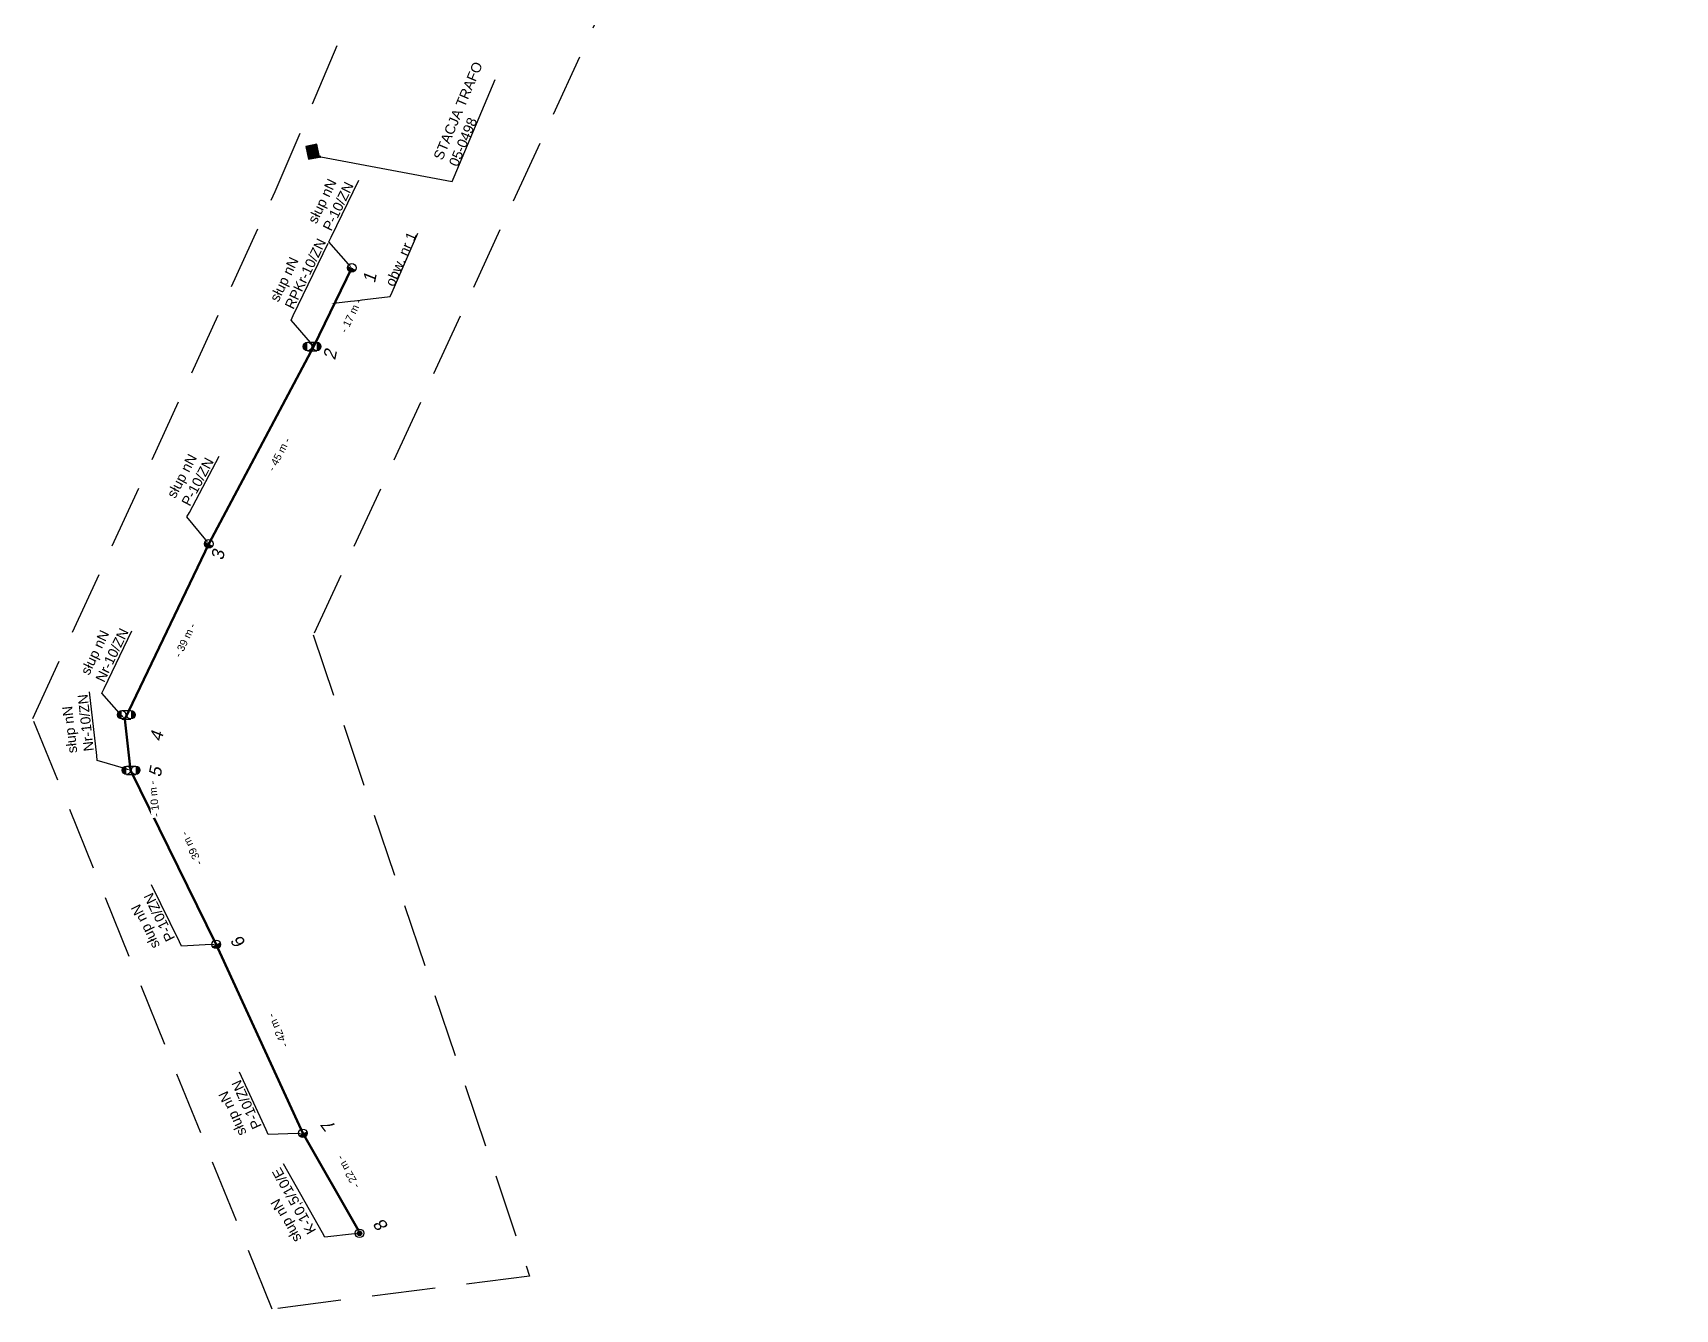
# Model space of a CAD drawing. Header units: millimetres. Extents: x 7530081 to 7533485, y 5764674 to 5768549.
# Drawn here: x 7532610.1 to 7532939.1, y 5764674 to 5764929.6 of the extents above; entities that cross this region are included whole.
import ezdxf
from ezdxf import colors
from ezdxf.entities.mleader import LeaderData, LeaderLine
from ezdxf.math import Vec2, Vec3

# ---------------------------------------------------------------- set-up
doc = ezdxf.new("R2010")
doc.units = ezdxf.units.MM
doc.linetypes.add('DASHED', pattern=[19.05, 12.7, -6.35])
for name, color, linetype, lineweight in [('!TELE', 3, 'Continuous', 50), ('!wymiary', 7, 'Continuous', 25), ('_numery', 7, 'Continuous', 40)]:
    doc.layers.add(name, color=color, linetype=linetype, lineweight=lineweight)
for name, color, linetype in [('!trafo', 6, 'DASHED'), ('_arkusze model', 7, 'Continuous'), ('_MM LINIA Sn', 40, 'Continuous'), ('_MM opisy', 7, 'Continuous'), ('_MM slupy', 5, 'Continuous'), ('_mm trafo', 3, 'Continuous')]:
    doc.layers.add(name, color=color, linetype=linetype)
doc.layers.get('_arkusze model').off()
doc.styles.get("Standard").update_dxf_attribs({"font": 'ARIAL.TTF'})
doc.dimstyles.new('opis linie', dxfattribs={"dimtxt": 1.5, "dimasz": 0.18, "dimexe": 0.18, "dimexo": 0.0625, "dimgap": 2.5, "dimtad": 4, "dimdec": 0, "dimzin": 0, "dimdsep": 46, "dimtxsty": 'Standard', "dimcen": 0.09, "dimse1": 1, "dimse2": 1, "dimsd1": 1, "dimsd2": 1, "dimclrt": 256, "dimadec": 0, "dimazin": 0, "dimtfac": 1, "dimtdec": 0, "dimtofl": 0, "dimtmove": 0, "dimatfit": 3, "dimfxl": 1, "dimtfill": 1, "dimtolj": 1, "dimtzin": 0, "dimarcsym": 0})

# ---------------------------------------------------------------- blocks, each defined once
blk = doc.blocks.new('R')
at = {"layer": '_MM slupy', "transparency": 33554687}
h = blk.add_hatch(color=256, dxfattribs=at)
h.dxf.hatch_style = 1
h.paths.add_polyline_path([(-0.93, -0.86), (-0.93, 0.86, 1)])
h = blk.add_hatch(color=256, dxfattribs=at)
h.dxf.hatch_style = 1
h.paths.add_polyline_path([(0.93, 0.86), (0.93, -0.86, 1)])
at = {"layer": '_MM slupy'}
for points in [[(-0.93, 0.86), (0.93, 0.86)], [(-0.93, -0.86), (0.93, -0.86)]]:
    blk.add_lwpolyline(points, dxfattribs=at)
for centre in [(-0.93, 0), (0.93, 0)]:
    blk.add_circle(centre, 0.857, dxfattribs=at)
blk = doc.blocks.new('E')
at = {"layer": '_MM slupy'}
h = blk.add_hatch(color=256, dxfattribs=at)
h.dxf.hatch_style = 1
h.paths.add_polyline_path([(0.27, 0.37, 1), (-0.27, -0.37, 1)])
for radius in [0.857, 0.457]:
    blk.add_circle((0, 0), radius, dxfattribs=at)
blk = doc.blocks.new('*D599')
at = {"layer": '!wymiary', "insert": (7532673.26, 5764701.5), "char_height": 1.5, "attachment_point": 5, "rotation": 119.7639, "bg_fill": 3, "box_fill_scale": 1.1, "bg_fill_color": 9, "bg_fill_true_color": 13158600, "bg_fill_transparency": 0}
blk.add_mtext('\\A1;- 22 m -', dxfattribs=at)
blk = doc.blocks.new('*D600')
at = {"layer": '!wymiary', "insert": (7532659.19, 5764729.84), "char_height": 1.5, "attachment_point": 5, "rotation": 114.6194, "bg_fill": 3, "box_fill_scale": 1.1, "bg_fill_color": 9, "bg_fill_true_color": 13158600, "bg_fill_transparency": 0}
blk.add_mtext('\\A1;- 42 m -', dxfattribs=at)
blk = doc.blocks.new('*D601')
at = {"layer": '!wymiary', "insert": (7532641.91, 5764766.29), "char_height": 1.5, "attachment_point": 5, "rotation": 116.2022, "bg_fill": 3, "box_fill_scale": 1.1, "bg_fill_color": 9, "bg_fill_true_color": 13158600, "bg_fill_transparency": 0}
blk.add_mtext('\\A1;- 39 m -', dxfattribs=at)
blk = doc.blocks.new('*D602')
at = {"layer": '!wymiary', "insert": (7532634.42, 5764776.2), "char_height": 1.5, "attachment_point": 5, "rotation": 96.4077, "bg_fill": 3, "box_fill_scale": 1.1, "bg_fill_color": 9, "bg_fill_true_color": 13158600, "bg_fill_transparency": 0}
blk.add_mtext('\\A1;- 10 m -', dxfattribs=at)
blk = doc.blocks.new('*D603')
at = {"layer": '!wymiary', "insert": (7532640.62, 5764808), "char_height": 1.5, "attachment_point": 5, "rotation": 64.3956, "bg_fill": 3, "box_fill_scale": 1.1, "bg_fill_color": 9, "bg_fill_true_color": 13158600, "bg_fill_transparency": 0}
blk.add_mtext('\\A1;- 39 m -', dxfattribs=at)
blk = doc.blocks.new('*D604')
at = {"layer": '!wymiary', "insert": (7532659.47, 5764845.2), "char_height": 1.5, "attachment_point": 5, "rotation": 62.0126, "bg_fill": 3, "box_fill_scale": 1.1, "bg_fill_color": 9, "bg_fill_true_color": 13158600, "bg_fill_transparency": 0}
blk.add_mtext('\\A1;- 45 m -', dxfattribs=at)
blk = doc.blocks.new('*D605')
at = {"layer": '!wymiary', "insert": (7532673.84, 5764872.96), "char_height": 1.5, "attachment_point": 5, "rotation": 64.1524, "bg_fill": 3, "box_fill_scale": 1.1, "bg_fill_color": 9, "bg_fill_true_color": 13158600, "bg_fill_transparency": 0}
blk.add_mtext('\\A1;- 17 m -', dxfattribs=at)
blk = doc.blocks.new('trafo')
at = {"layer": '_mm trafo'}
h = blk.add_hatch(color=256, dxfattribs=at)
h.dxf.hatch_style = 1
h.paths.add_polyline_path([(-1.15, 1.02), (-0.52, -1.51), (1.64, -0.96), (1.01, 1.59)])
at = {"layer": '_MM LINIA Sn', "color": 2, "lineweight": 60}
for p, q in [((0.58, 0.02), (-0.43, 0.9)), ((-0.32, -0.23), (0.58, 0.02)), ((0.58, -0.92), (-0.32, -0.23)), ((0.55, -0.72), (0.41, -0.9)), ((0.41, -0.9), (0.58, -0.92)), ((0.58, -0.92), (0.55, -0.72))]:
    blk.add_line(p, q, dxfattribs=at)
at = {"layer": '_mm trafo', "flags": 128}
blk.add_lwpolyline([(-0.52, -1.52), (1.64, -0.96), (0.98, 1.58), (-1.17, 0.99), (-0.52, -1.52)], close=True, dxfattribs=at)
blk = doc.blocks.new('ZN')
at = {"layer": '_MM slupy', "transparency": 33554687}
h = blk.add_hatch(color=256, dxfattribs=at)
h.dxf.hatch_style = 1
h.paths.add_polyline_path([(0, -0.86), (0, 0.86, 1)])
at = {"layer": '_MM slupy'}
blk.add_circle((0, 0), 0.857, dxfattribs=at)

msp = doc.modelspace()

# ---------------------------------------------------------------- linework, layer by layer
at = {"layer": '!TELE'}
msp.add_lwpolyline([(7532675.36, 5764689.77), (7532664.22, 5764709.25), (7532646.88, 5764747.09), (7532629.73, 5764781.94), (7532628.58, 5764792.18), (7532645.41, 5764827.3), (7532666.44, 5764866.87), (7532674.03, 5764882.54)], dxfattribs=at)
at = {"layer": '!trafo', "color": 3}
msp.add_lwpolyline([(7532700.86, 5765009.87), (7532833.06, 5765046.84), (7532896.52, 5765168.73), (7532875.54, 5765223.68), (7532898.59, 5765241.74), (7532924.94, 5765242.87), (7532939.1, 5765181.2), (7532874.6, 5765033.94), (7532935.64, 5765010.65), (7532923.37, 5764973.84), (7532751.56, 5764993.97), (7532666.32, 5764809.05), (7532709.62, 5764680.67), (7532658.08, 5764674.04), (7532610.14, 5764792.28), (7532658.69, 5764897.86), (7532675.29, 5764936.83), (7532700.86, 5765009.87)], dxfattribs=at)

# ---------------------------------------------------------------- block references
at = {"layer": '_arkusze model', "rotation": 357.3066721443946}
msp.add_blockref('trafo', (7532665.96, 5764905.78), dxfattribs=at)
at = {"layer": '_MM slupy'}
for p, rotation in [((7532674.03, 5764882.54), 64.15239506488096), ((7532645.41, 5764827.3), 62.01258248538525), ((7532646.88, 5764747.09), 116.2022157415157), ((7532664.22, 5764709.25), 114.6193936491503)]:
    msp.add_blockref('ZN', p, dxfattribs=dict(at, rotation=rotation))

# ---------------------------------------------------------------- next in the draw order: leaders
at = {"layer": '_MM opisy'}
ml = msp.add_multileader_mtext('Standard', dxfattribs=at)
ml.set_content('\\pxql;słup nN\\PP-10/ZN', color=256)
ml.set_leader_properties()
ml.build(insert=Vec2(0, 0))
ml.multileader.update_dxf_attribs({"has_text_frame": 1, "text_left_attachment_type": 5, "text_right_attachment_type": 5, "dogleg_length": 1, "arrow_head_size": 1})
ctx = ml.context
ctx.base_point, ctx.char_height, ctx.arrow_head_size, ctx.landing_gap_size, ctx.plane_origin, ctx.plane_x_axis, ctx.plane_y_axis = Vec3(7532669.88, 5764888.67), 2, 1, 1, Vec3(7532676.06, 5764883.47), Vec3(0.435979, 0.899957), Vec3(-0.899957, 0.435979)
ctx.left_attachment, ctx.right_attachment = 5, 5
notes = []
notes.append((ctx, [(0, (1, 1, 0), (7532669.45, 5764887.77), (0.435979, 0.899957), 1, [(0, [(7532674.03, 5764882.54), (7532669.45, 5764887.77)], 0, [])])]))
ctx.mtext.insert, ctx.mtext.text_direction, ctx.mtext.rotation, ctx.mtext.flow_direction = Vec3(7532665.13, 5764892.09), Vec3(0.435979, 0.899957), 1.119671, 5
ctx.mtext.has_bg_fill, ctx.mtext.bg_color, ctx.mtext.bg_scale_factor, ctx.mtext.bg_transparency, ctx.mtext.use_window_bg_color = 1, -1023410175, 1, 0, 1
ml = msp.add_multileader_mtext('Standard', dxfattribs=at)
ml.set_content('\\pxql;słup nN\\PP-10/ZN', color=256)
ml.set_leader_properties()
ml.build(insert=Vec2(0, 0))
ml.multileader.update_dxf_attribs({"has_text_frame": 1, "text_left_attachment_type": 5, "text_right_attachment_type": 5, "dogleg_length": 1, "arrow_head_size": 1})
ctx = ml.context
ctx.base_point, ctx.char_height, ctx.arrow_head_size, ctx.landing_gap_size, ctx.plane_origin, ctx.plane_x_axis, ctx.plane_y_axis = Vec3(7532641.49, 5764833.58), 2, 1, 1, Vec3(7532647.47, 5764828.15), Vec3(0.469278, 0.883051), Vec3(-0.883051, 0.469278)
ctx.left_attachment, ctx.right_attachment = 5, 5
notes.append((ctx, [(0, (1, 1, 0), (7532641.02, 5764832.7), (0.469278, 0.883051), 1, [(0, [(7532645.41, 5764827.3), (7532641.02, 5764832.7)], 0, [])])]))
ctx.mtext.insert, ctx.mtext.text_direction, ctx.mtext.rotation, ctx.mtext.flow_direction = Vec3(7532636.87, 5764837.17), Vec3(0.469278, 0.883051), 1.082324, 5
ctx.mtext.has_bg_fill, ctx.mtext.bg_color, ctx.mtext.bg_scale_factor, ctx.mtext.bg_transparency, ctx.mtext.use_window_bg_color = 1, -1023410175, 1, 0, 1
ml = msp.add_multileader_mtext('Standard', dxfattribs=at)
ml.set_content('\\pxql;słup nN\\PNr-10/ZN', color=256)
ml.set_leader_properties()
ml.build(insert=Vec2(0, 0))
ml.multileader.update_dxf_attribs({"has_text_frame": 1, "text_left_attachment_type": 5, "text_right_attachment_type": 5, "dogleg_length": 1, "arrow_head_size": 1})
ctx = ml.context
ctx.base_point, ctx.char_height, ctx.arrow_head_size, ctx.landing_gap_size, ctx.plane_origin, ctx.plane_x_axis, ctx.plane_y_axis = Vec3(7532624.41, 5764798.29), 2, 1, 1, Vec3(7532630.6, 5764793.11), Vec3(0.432155, 0.901799), Vec3(-0.901799, 0.432155)
ctx.left_attachment, ctx.right_attachment = 5, 5
notes.append((ctx, [(0, (1, 1, 0), (7532623.97, 5764797.39), (0.432155, 0.901799), 1, [(0, [(7532628.58, 5764792.18), (7532623.97, 5764797.39)], 0, [])])]))
ctx.mtext.insert, ctx.mtext.text_direction, ctx.mtext.rotation, ctx.mtext.flow_direction = Vec3(7532619.61, 5764801.7), Vec3(0.432155, 0.901799), 1.123915, 5
ctx.mtext.has_bg_fill, ctx.mtext.bg_color, ctx.mtext.bg_scale_factor, ctx.mtext.bg_transparency, ctx.mtext.use_window_bg_color = 1, -1023410175, 1, 0, 1
ml = msp.add_multileader_mtext('Standard', dxfattribs=at)
ml.set_content('\\pxql;słup nN\\PP-10/ZN', color=256)
ml.set_leader_properties()
ml.build(insert=Vec2(0, 0))
ml.multileader.update_dxf_attribs({"has_text_frame": 1, "text_left_attachment_type": 5, "text_right_attachment_type": 5, "dogleg_length": 1, "arrow_head_size": 1})
ctx = ml.context
ctx.base_point, ctx.char_height, ctx.arrow_head_size, ctx.landing_gap_size, ctx.plane_origin, ctx.plane_x_axis, ctx.plane_y_axis = Vec3(7532639.49, 5764747.59), 2, 1, 1, Vec3(7532647.4, 5764749.26), Vec3(-0.441541, 0.897241), Vec3(-0.897241, -0.441541)
ctx.left_attachment, ctx.right_attachment = 5, 5
notes.append((ctx, [(0, (1, 1, 0), (7532639.94, 5764746.69), (-0.441541, 0.897241), 1, [(0, [(7532646.88, 5764747.09), (7532639.94, 5764746.69)], 0, [])])]))
ctx.mtext.insert, ctx.mtext.text_direction, ctx.mtext.rotation, ctx.mtext.flow_direction = Vec3(7532633.88, 5764745.94), Vec3(-0.441541, 0.897241), 2.028111, 5
ctx.mtext.has_bg_fill, ctx.mtext.bg_color, ctx.mtext.bg_scale_factor, ctx.mtext.bg_transparency, ctx.mtext.use_window_bg_color = 1, -1023410175, 1, 0, 1
ml = msp.add_multileader_mtext('Standard', dxfattribs=at)
ml.set_content('\\pxql;słup nN\\PP-10/ZN', color=256)
ml.set_leader_properties()
ml.build(insert=Vec2(0, 0))
ml.multileader.update_dxf_attribs({"has_text_frame": 1, "text_left_attachment_type": 5, "text_right_attachment_type": 5, "dogleg_length": 1, "arrow_head_size": 1})
ctx = ml.context
ctx.base_point, ctx.char_height, ctx.arrow_head_size, ctx.landing_gap_size, ctx.plane_origin, ctx.plane_x_axis, ctx.plane_y_axis = Vec3(7532656.85, 5764709.95), 2, 1, 1, Vec3(7532664.8, 5764711.4), Vec3(-0.416589, 0.909095), Vec3(-0.909095, -0.416589)
ctx.left_attachment, ctx.right_attachment = 5, 5
notes.append((ctx, [(0, (1, 1, 0), (7532657.27, 5764709.04), (-0.416589, 0.909095), 1, [(0, [(7532664.22, 5764709.25), (7532657.27, 5764709.04)], 0, [])])]))
ctx.mtext.insert, ctx.mtext.text_direction, ctx.mtext.rotation, ctx.mtext.flow_direction = Vec3(7532651.19, 5764708.46), Vec3(-0.416589, 0.909095), 2.000486, 5
ctx.mtext.has_bg_fill, ctx.mtext.bg_color, ctx.mtext.bg_scale_factor, ctx.mtext.bg_transparency, ctx.mtext.use_window_bg_color = 1, -1023410175, 1, 0, 1
ml = msp.add_multileader_mtext('Standard', dxfattribs=at)
ml.set_content('\\pxql;słup nN\\PK-10,5/10/E', color=256)
ml.set_leader_properties()
ml.build(insert=Vec2(0, 0))
ml.multileader.update_dxf_attribs({"has_text_frame": 1, "text_left_attachment_type": 5, "text_right_attachment_type": 5, "dogleg_length": 1, "arrow_head_size": 1})
ctx = ml.context
ctx.base_point, ctx.char_height, ctx.arrow_head_size, ctx.landing_gap_size, ctx.plane_origin, ctx.plane_x_axis, ctx.plane_y_axis = Vec3(7532668.17, 5764689.29), 2, 1, 1, Vec3(7532675.97, 5764691.41), Vec3(-0.492057, 0.870563), Vec3(-0.870563, -0.492057)
ctx.left_attachment, ctx.right_attachment = 5, 5
notes.append((ctx, [(0, (1, 1, 0), (7532668.66, 5764688.42), (-0.492057, 0.870563), 1, [(0, [(7532675.57, 5764689.22), (7532668.66, 5764688.42)], 0, [])])]))
ctx.mtext.insert, ctx.mtext.text_direction, ctx.mtext.rotation, ctx.mtext.flow_direction = Vec3(7532662.31, 5764687.13), Vec3(-0.492057, 0.870563), 2.085248, 5
ctx.mtext.has_bg_fill, ctx.mtext.bg_color, ctx.mtext.bg_scale_factor, ctx.mtext.bg_transparency, ctx.mtext.use_window_bg_color = 1, -1023410175, 1, 0, 1
for ctx, leaders in notes:
    for number, flags, end, landing, length, lines in leaders:
        leader = LeaderData()
        leader.index, (leader.has_last_leader_line, leader.has_dogleg_vector, leader.attachment_direction) = number, flags
        leader.last_leader_point, leader.dogleg_vector, leader.dogleg_length = Vec3(end), Vec3(landing), length
        for number, points, colour, breaks in lines:
            line = LeaderLine()
            line.index, line.vertices, line.color, line.breaks = number, Vec3.list(points), colors.encode_raw_color(colour), breaks
            leader.lines.append(line)
        ctx.leaders.append(leader)

# ---------------------------------------------------------------- next in the draw order: block references
at = {"layer": '!TELE'}
msp.add_blockref('R', (7532628.87, 5764793.07), dxfattribs=at)
at = {"rotation": 119.47588900789}
msp.add_blockref('E', (7532675.57, 5764689.22), dxfattribs=at)

# ---------------------------------------------------------------- next in the draw order: leaders
at = {"layer": '_MM opisy'}
ml = msp.add_multileader_mtext('Standard', dxfattribs=at)
ml.set_content('\\pxql;słup nN\\PRPKr-10/ZN', color=256)
ml.set_leader_properties()
ml.build(insert=Vec2(0, 0))
ml.multileader.update_dxf_attribs({"has_text_frame": 1, "text_left_attachment_type": 5, "text_right_attachment_type": 5, "dogleg_length": 1, "arrow_head_size": 1})
ctx = ml.context
ctx.base_point, ctx.char_height, ctx.arrow_head_size, ctx.landing_gap_size, ctx.plane_origin, ctx.plane_x_axis, ctx.plane_y_axis = Vec3(7532662.29, 5764873.01), 2, 1, 1, Vec3(7532668.47, 5764867.8), Vec3(0.435979, 0.899957), Vec3(-0.899957, 0.435979)
ctx.left_attachment, ctx.right_attachment = 5, 5
notes = []
notes.append((ctx, [(0, (1, 1, 0), (7532661.86, 5764872.11), (0.435979, 0.899957), 1, [(0, [(7532666.44, 5764866.87), (7532661.86, 5764872.11)], 0, [])])]))
ctx.mtext.insert, ctx.mtext.text_direction, ctx.mtext.rotation, ctx.mtext.flow_direction = Vec3(7532657.51, 5764876.43), Vec3(0.435979, 0.899957), 1.119671, 5
ctx.mtext.has_bg_fill, ctx.mtext.bg_color, ctx.mtext.bg_scale_factor, ctx.mtext.bg_transparency, ctx.mtext.use_window_bg_color = 1, -1023410175, 1, 0, 1
at = {"layer": '_mm trafo', "color": 3}
ml = msp.add_multileader_mtext('Standard', dxfattribs=at)
ml.set_content('STACJA TRAFO\\P05-0498', color=3)
ml.set_leader_properties()
ml.build(insert=Vec2(0, 0))
ml.multileader.update_dxf_attribs({"has_text_frame": 1, "text_left_attachment_type": 5, "text_right_attachment_type": 5, "dogleg_length": 1, "arrow_head_size": 1.5})
ctx = ml.context
ctx.base_point, ctx.char_height, ctx.arrow_head_size, ctx.plane_origin, ctx.plane_x_axis, ctx.plane_y_axis = Vec3(7532694.53, 5764900.79), 2, 1.5, Vec3(7532695.87, 5764895.65), Vec3(0.387827, 0.921732), Vec3(-0.921732, 0.387827)
ctx.left_attachment, ctx.right_attachment, ctx.attachment_type = 5, 5, 2
notes.append((ctx, [(0, (1, 1, 0), (7532694.14, 5764899.87), (0.387827, 0.921732), 1, [(0, [(7532666.36, 5764905.05)], 0, [])])]))
ctx.mtext.insert, ctx.mtext.text_direction, ctx.mtext.rotation, ctx.mtext.flow_direction = Vec3(7532690.32, 5764904.73), Vec3(0.387827, 0.921732), 1.172523, 5
ctx.mtext.has_bg_fill, ctx.mtext.bg_color, ctx.mtext.bg_scale_factor, ctx.mtext.bg_transparency, ctx.mtext.use_window_bg_color = 1, -1073741824, 1, 0, 1
for ctx, leaders in notes:
    for number, flags, end, landing, length, lines in leaders:
        leader = LeaderData()
        leader.index, (leader.has_last_leader_line, leader.has_dogleg_vector, leader.attachment_direction) = number, flags
        leader.last_leader_point, leader.dogleg_vector, leader.dogleg_length = Vec3(end), Vec3(landing), length
        for number, points, colour, breaks in lines:
            line = LeaderLine()
            line.index, line.vertices, line.color, line.breaks = number, Vec3.list(points), colors.encode_raw_color(colour), breaks
            leader.lines.append(line)
        ctx.leaders.append(leader)

# ---------------------------------------------------------------- next in the draw order: block references
at = {"layer": '!TELE'}
msp.add_blockref('R', (7532666.07, 5764866.81), dxfattribs=at)

# ---------------------------------------------------------------- next in the draw order: dimensions: what is measured, and where the dimension line sits
at = {"layer": '!wymiary'}
dim = msp.add_aligned_dim(p1=(7532675.36, 5764689.77), p2=(7532664.22, 5764709.25), distance=-0.75, dimstyle='opis linie', override={"dimpost": '- <> m -'}, dxfattribs=at)
dim.commit()
dim.dimension.update_dxf_attribs({"geometry": '*D599', "text_midpoint": (7532673.26, 5764701.5)})

# ---------------------------------------------------------------- next in the draw order: leaders
at = {"layer": '_MM opisy'}
ml = msp.add_multileader_mtext('Standard', dxfattribs=at)
ml.set_content('\\pxql;słup nN\\PNr-10/ZN', color=256)
ml.set_leader_properties()
ml.build(insert=Vec2(0, 0))
ml.multileader.update_dxf_attribs({"has_text_frame": 1, "text_left_attachment_type": 5, "text_right_attachment_type": 5, "dogleg_length": 1, "arrow_head_size": 1})
ctx = ml.context
ctx.base_point, ctx.char_height, ctx.arrow_head_size, ctx.landing_gap_size, ctx.plane_origin, ctx.plane_x_axis, ctx.plane_y_axis = Vec3(7532622.95, 5764784.91), 2, 1, 1, Vec3(7532630.95, 5764783.81), Vec3(-0.111603, 0.993753), Vec3(-0.993753, -0.111603)
ctx.left_attachment, ctx.right_attachment = 5, 5
notes = []
notes.append((ctx, [(0, (1, 1, 0), (7532623.06, 5764783.92), (-0.111603, 0.993753), 1, [(0, [(7532629.73, 5764781.94), (7532623.06, 5764783.92)], 0, [])])]))
ctx.mtext.insert, ctx.mtext.text_direction, ctx.mtext.rotation, ctx.mtext.flow_direction = Vec3(7532617.07, 5764785.26), Vec3(-0.111603, 0.993753), 1.682632, 5
ctx.mtext.has_bg_fill, ctx.mtext.bg_color, ctx.mtext.bg_scale_factor, ctx.mtext.bg_transparency, ctx.mtext.use_window_bg_color = 1, -1023410175, 1, 0, 1
for ctx, leaders in notes:
    for number, flags, end, landing, length, lines in leaders:
        leader = LeaderData()
        leader.index, (leader.has_last_leader_line, leader.has_dogleg_vector, leader.attachment_direction) = number, flags
        leader.last_leader_point, leader.dogleg_vector, leader.dogleg_length = Vec3(end), Vec3(landing), length
        for number, points, colour, breaks in lines:
            line = LeaderLine()
            line.index, line.vertices, line.color, line.breaks = number, Vec3.list(points), colors.encode_raw_color(colour), breaks
            leader.lines.append(line)
        ctx.leaders.append(leader)

# ---------------------------------------------------------------- next in the draw order: block references
at = {"layer": '!TELE'}
msp.add_blockref('R', (7532629.81, 5764781.94), dxfattribs=at)

# ---------------------------------------------------------------- next in the draw order: texts
at = {"layer": '_numery', "oblique": 10}
for s, p in [('7', (7532671.01, 5764710.54)), ('8', (7532681.49, 5764690.66))]:
    msp.add_text(s, height=2.5, rotation=126.6384, dxfattribs=at).set_placement(p)

# ---------------------------------------------------------------- next in the draw order: dimensions: what is measured, and where the dimension line sits
at = {"layer": '!wymiary'}
dim = msp.add_aligned_dim(p1=(7532664.22, 5764709.25), p2=(7532646.88, 5764747.09), distance=-0.75, dimstyle='opis linie', override={"dimpost": '- <> m -'}, dxfattribs=at)
dim.commit()
dim.dimension.update_dxf_attribs({"geometry": '*D600', "text_midpoint": (7532659.19, 5764729.84)})

# ---------------------------------------------------------------- next in the draw order: texts
at = {"layer": '_numery', "oblique": 10}
msp.add_text('6', height=2.5, rotation=126.6384, dxfattribs=at).set_placement((7532652.95, 5764747.4))

# ---------------------------------------------------------------- next in the draw order: dimensions: what is measured, and where the dimension line sits
at = {"layer": '!wymiary'}
dim = msp.add_aligned_dim(p1=(7532646.88, 5764747.09), p2=(7532629.73, 5764781.94), distance=-0.75, dimstyle='opis linie', override={"dimpost": '- <> m -'}, dxfattribs=at)
dim.commit()
dim.dimension.update_dxf_attribs({"geometry": '*D601', "text_midpoint": (7532641.91, 5764766.29)})

# ---------------------------------------------------------------- next in the draw order: dimensions: what is measured, and where the dimension line sits
dim = msp.add_aligned_dim(p1=(7532629.73, 5764781.94), p2=(7532628.58, 5764792.18), distance=-0.75, dimstyle='opis linie', override={"dimpost": '- <> m -'}, dxfattribs=at)
dim.commit()
dim.dimension.update_dxf_attribs({"geometry": '*D602', "text_midpoint": (7532634.42, 5764776.2)})

# ---------------------------------------------------------------- next in the draw order: texts
at = {"layer": '_numery', "oblique": 10}
for s, p in [('4', (7532635.96, 5764787.57)), ('5', (7532635.71, 5764780.44))]:
    msp.add_text(s, height=2.5, rotation=78.062, dxfattribs=at).set_placement(p)

# ---------------------------------------------------------------- next in the draw order: dimensions: what is measured, and where the dimension line sits
at = {"layer": '!wymiary'}
dim = msp.add_aligned_dim(p1=(7532628.58, 5764792.18), p2=(7532645.41, 5764827.3), distance=-0.75, dimstyle='opis linie', override={"dimpost": '- <> m -'}, dxfattribs=at)
dim.commit()
dim.dimension.update_dxf_attribs({"geometry": '*D603', "text_midpoint": (7532640.62, 5764808)})

# ---------------------------------------------------------------- next in the draw order: dimensions: what is measured, and where the dimension line sits
dim = msp.add_aligned_dim(p1=(7532645.41, 5764827.3), p2=(7532666.44, 5764866.87), distance=-0.75, dimstyle='opis linie', override={"dimpost": '- <> m -'}, dxfattribs=at)
dim.commit()
dim.dimension.update_dxf_attribs({"geometry": '*D604', "text_midpoint": (7532659.47, 5764845.2)})

# ---------------------------------------------------------------- next in the draw order: texts
at = {"layer": '_numery', "oblique": 10}
msp.add_text('3', height=2.5, rotation=78.062, dxfattribs=at).set_placement((7532648.23, 5764823.88))

# ---------------------------------------------------------------- next in the draw order: dimensions: what is measured, and where the dimension line sits
at = {"layer": '!wymiary'}
dim = msp.add_aligned_dim(p1=(7532666.44, 5764866.87), p2=(7532674.03, 5764882.54), distance=-0.75, dimstyle='opis linie', override={"dimpost": '- <> m -'}, dxfattribs=at)
dim.commit()
dim.dimension.update_dxf_attribs({"geometry": '*D605', "text_midpoint": (7532673.84, 5764872.96)})

# ---------------------------------------------------------------- next in the draw order: texts
at = {"layer": '_numery', "oblique": 10}
msp.add_text('2', height=2.5, rotation=78.062, dxfattribs=at).set_placement((7532670.69, 5764863.99))

# ---------------------------------------------------------------- next in the draw order: leaders
at = {"layer": '_MM opisy', "color": 1}
ml = msp.add_multileader_mtext('Standard', dxfattribs=at)
ml.set_content('\\pxql;obw. nr 1', color=1)
ml.set_leader_properties()
ml.build(insert=Vec2(0, 0))
ml.multileader.update_dxf_attribs({"has_text_frame": 1, "text_left_attachment_type": 5, "text_right_attachment_type": 5, "dogleg_length": 1, "arrow_head_size": 1})
ctx = ml.context
ctx.base_point, ctx.char_height, ctx.arrow_head_size, ctx.landing_gap_size, ctx.plane_origin, ctx.plane_x_axis, ctx.plane_y_axis = Vec3(7532682.1, 5764877.71), 2, 1, 1, Vec3(7532688.47, 5764872.74), Vec3(0.400905, 0.91612), Vec3(-0.91612, 0.400905)
ctx.left_attachment, ctx.right_attachment = 5, 5
notes = []
notes.append((ctx, [(0, (1, 1, 0), (7532681.7, 5764876.79), (0.400905, 0.91612), 1, [(0, [(7532669.97, 5764875.41), (7532681.7, 5764876.79)], 0, [])])]))
ctx.mtext.insert, ctx.mtext.text_direction, ctx.mtext.rotation, ctx.mtext.flow_direction = Vec3(7532680.63, 5764879.44), Vec3(0.400905, 0.91612), 1.158292, 5
ctx.mtext.has_bg_fill, ctx.mtext.bg_color, ctx.mtext.bg_scale_factor, ctx.mtext.bg_transparency, ctx.mtext.use_window_bg_color = 1, -1023410175, 1, 0, 1
for ctx, leaders in notes:
    for number, flags, end, landing, length, lines in leaders:
        leader = LeaderData()
        leader.index, (leader.has_last_leader_line, leader.has_dogleg_vector, leader.attachment_direction) = number, flags
        leader.last_leader_point, leader.dogleg_vector, leader.dogleg_length = Vec3(end), Vec3(landing), length
        for number, points, colour, breaks in lines:
            line = LeaderLine()
            line.index, line.vertices, line.color, line.breaks = number, Vec3.list(points), colors.encode_raw_color(colour), breaks
            leader.lines.append(line)
        ctx.leaders.append(leader)

# ---------------------------------------------------------------- next in the draw order: texts
at = {"layer": '_numery', "oblique": 10}
msp.add_text('1', height=2.5, rotation=78.062, dxfattribs=at).set_placement((7532678.64, 5764879.36))

doc.saveas('drawing.dxf')
